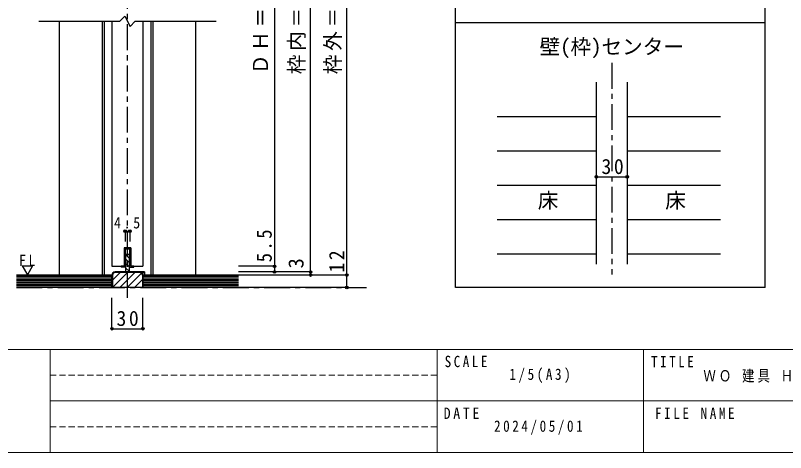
# Model space of a CAD drawing. Units: millimetres on the paper, with parts at other scales. Extents: x -197 to 362, y -138 to 137.
# Drawn here: x -63.9 to 85.4, y -138 to -53.3 of the extents above; entities that cross this region are included whole.
import ezdxf
from ezdxf.enums import TextEntityAlignment as Align

# ---------------------------------------------------------------- set-up
doc = ezdxf.new("R2010")
doc.units = ezdxf.units.MM
doc.header["$PDMODE"] = 32
doc.header["$PDSIZE"] = 0.5
doc.linetypes.add('CHAIN1', pattern=[8, 5, -1, 1, -1])
doc.linetypes.add('DASHED1', pattern=[1.8, 1.2, -0.6])
for name, color, linetype in [('0-1_通り芯', 4, 'CHAIN1'), ('0-3_仕上げ', 2, 'Continuous'), ('0-4_枠', 3, 'Continuous'), ('0-6_扉', 2, 'Continuous'), ('0-7_金物', 7, 'Continuous'), ('0-8_戸当り', 7, 'Continuous'), ('0-A_文字', 7, 'Continuous'), ('0-B_寸法', 7, 'Continuous'), ('0-C_ハッチ', 4, 'DASHED1'), ('1-A_文字', 7, 'Continuous'), ('F-A_文字', 7, 'Continuous')]:
    doc.layers.add(name, color=color, linetype=linetype)
doc.layers.add('F-0_補助線', color=7, linetype='Continuous', lineweight=18)
doc.styles.add('ＭＳ ゴシック', font='')
doc.styles.get('ＭＳ ゴシック').set_extended_font_data('MS Gothic')

msp = doc.modelspace()

# ---------------------------------------------------------------- linework, layer by layer
at = {"layer": '0-1_通り芯'}
for p, q in [((-42.169, -108), (-42.169, 17.55)), ((51.694, -62.482), (51.694, -103.497)), ((-63.669, -106), (4.131, -106))]:
    msp.add_line(p, q, dxfattribs=at)
at = {"layer": '0-3_仕上げ', "color": 4}
for p, q in [((29.464, -72.856), (48.694, -72.856)), ((54.694, -72.856), (72.791, -72.856)), ((29.464, -79.516), (48.694, -79.516)), ((54.694, -79.516), (72.791, -79.516)), ((29.464, -86.177), (48.694, -86.177)), ((54.694, -86.177), (72.791, -86.177)), ((29.464, -92.837), (48.694, -92.837)), ((54.694, -92.837), (72.791, -92.837)), ((29.464, -99.497), (48.694, -99.497)), ((54.694, -99.497), (72.791, -99.497))]:
    msp.add_line(p, q, dxfattribs=at)
at = {"layer": '0-3_仕上げ'}
for p, q in [((-45.169, -103.6), (-63.669, -103.6)), ((-20.669, -103.6), (-39.169, -103.6)), ((-20.669, -103.6), (-39.169, -103.6)), ((-20.669, -106), (-63.669, -106))]:
    msp.add_line(p, q, dxfattribs=at)
at = {"layer": '0-3_仕上げ', "color": 7}
for p, q in [((-45.169, -103.9), (-63.669, -103.9)), ((-45.169, -104.2), (-63.669, -104.2)), ((-20.669, -103.9), (-39.169, -103.9)), ((-20.669, -103.9), (-39.169, -103.9)), ((-20.669, -104.2), (-39.169, -104.2)), ((-20.669, -104.2), (-39.169, -104.2)), ((-45.169, -104.5), (-63.669, -104.5)), ((-45.169, -104.8), (-63.669, -104.8)), ((-45.169, -105.1), (-63.669, -105.1)), ((-45.169, -105.4), (-63.669, -105.4)), ((-45.169, -105.7), (-63.669, -105.7)), ((-20.669, -104.5), (-39.169, -104.5)), ((-20.669, -104.5), (-39.169, -104.5)), ((-20.669, -104.8), (-39.169, -104.8)), ((-20.669, -104.8), (-39.169, -104.8)), ((-20.669, -105.1), (-39.169, -105.1)), ((-20.669, -105.1), (-39.169, -105.1)), ((-20.669, -105.4), (-39.169, -105.4)), ((-20.669, -105.4), (-39.169, -105.4)), ((-20.669, -105.7), (-39.169, -105.7)), ((-20.669, -105.7), (-39.169, -105.7))]:
    msp.add_line(p, q, dxfattribs=at)
at = {"layer": '0-4_枠', "color": 4}
for p, q in [((-55.369, -103.6), (-55.369, -54.425)), ((-47.069, -54.425), (-47.069, -103.6)), ((-37.269, -54.425), (-37.269, -103.6)), ((-28.969, -54.425), (-28.969, -103.6))]:
    msp.add_line(p, q, dxfattribs=at)
at = {"layer": '0-4_枠'}
for p, q in [((48.694, -66.196), (48.694, -101.497)), ((54.694, -66.196), (54.694, -101.497)), ((-45.169, -103.6), (-45.169, -106)), ((-45.069, -103.6), (-45.069, -106)), ((-39.764, -103), (-44.575, -103)), ((-39.769, -103.1), (-44.569, -103.1)), ((-39.269, -103.6), (-39.269, -106)), ((-39.169, -103.6), (-39.169, -106))]:
    msp.add_line(p, q, dxfattribs=at)
at = {"layer": '0-4_枠', "color": 2}
msp.add_line((-45.169, -106), (-45.169, -103.6), dxfattribs=at)
at = {"layer": '0-4_枠'}
for centre, radius, start, end in [((-44.569, -103.6), 0.6, 90.51088, 180), ((-44.569, -103.6), 0.5, 90, 180), ((-39.769, -103.6), 0.5, 0, 90), ((-39.769, -103.6), 0.6, 0, 89.48912)]:
    msp.add_arc(centre, radius, start, end, dxfattribs=at)
at = {"layer": '0-6_扉'}
for p, q in [((-43.669, -54.425), (-42.669, -53.425)), ((-42.669, -53.425), (-41.669, -55.425)), ((-59.369, -54.425), (-43.669, -54.425)), ((-41.669, -55.425), (-40.669, -54.425)), ((-40.669, -54.425), (-24.969, -54.425))]:
    msp.add_line(p, q, dxfattribs=at)
at = {"layer": '0-6_扉', "color": 6}
for p, q in [((-45.169, -54.425), (-45.169, -101.9)), ((-39.169, -54.425), (-39.169, -101.9)), ((-42.819, -98.3), (-42.819, -101.9)), ((-45.169, -101.9), (-42.819, -101.9)), ((-41.519, -101.9), (-39.169, -101.9))]:
    msp.add_line(p, q, dxfattribs=at)
msp.add_lwpolyline([(-42.819, -98.3), (-41.519, -98.3), (-41.519, -101.9)], dxfattribs=at)
at = {"layer": '0-7_金物'}
for p, q in [((-41.519, -98.3), (-42.819, -98.3)), ((-42.819, -98.3), (-42.819, -101.9)), ((-42.619, -98.5), (-41.719, -98.5)), ((-42.619, -98.5), (-42.619, -102.1)), ((-41.719, -102.1), (-41.719, -98.5)), ((-42.619, -102.1), (-43.419, -102.1)), ((-41.719, -102.1), (-40.919, -102.1))]:
    msp.add_line(p, q, dxfattribs=at)
at = {"layer": '0-7_金物', "color": 3}
for p, q in [((-41.869, -99.6), (-42.469, -99.6)), ((-42.469, -103), (-42.469, -99.6)), ((-41.869, -99.6), (-41.869, -103)), ((-38.869, -103), (-39.764, -103)), ((-39.169, -103.6), (-38.869, -103.6)), ((-38.869, -103), (-38.869, -103.6))]:
    msp.add_line(p, q, dxfattribs=at)
at = {"layer": '0-7_金物'}
for points in [[(-40.919, -102.1), (-40.919, -101.9), (-41.519, -101.9), (-41.519, -98.3)], [(-42.819, -101.9), (-43.419, -101.9), (-43.419, -102.1)]]:
    msp.add_lwpolyline(points, dxfattribs=at)
at = {"layer": '0-8_戸当り'}
for p, q in [((-46.669, -54.425), (-46.669, -103.6)), ((-37.669, -54.425), (-37.669, -103.6))]:
    msp.add_line(p, q, dxfattribs=at)
at = {"layer": '0-A_文字', "color": 3}
msp.add_line((81.421, -54.699), (21.421, -54.699), dxfattribs=at)
at = {"layer": '0-A_文字'}
for p, q in [((-62.556, -101.837), (-60.556, -101.837)), ((-62.556, -101.837), (-61.556, -103.569)), ((-60.556, -101.837), (-61.556, -103.569))]:
    msp.add_line(p, q, dxfattribs=at)
at = {"layer": '0-B_寸法', "color": 4}
for p, q in [((0.331, -103.6), (0.331, 5.95)), ((-6.669, -103), (-6.669, -0.05)), ((-13.669, -2.75), (-13.669, -101.9)), ((48.694, -84.568), (54.694, -84.568)), ((-42.619, -95.1), (-42.619, -97.1)), ((-42.619, -95.1), (-41.719, -95.1)), ((-41.719, -95.1), (-41.719, -97.1)), ((-13.669, -101.9), (-20.669, -101.9)), ((-13.669, -101.9), (-13.669, -103)), ((-13.669, -103), (-20.669, -103)), ((-6.669, -103), (-20.669, -103)), ((-6.669, -103.6), (-20.669, -103.6)), ((-6.669, -103.6), (-6.669, -103)), ((0.331, -106), (-20.669, -106)), ((-45.169, -114), (-45.169, -108)), ((-39.169, -114), (-39.169, -108)), ((-45.169, -114), (-39.169, -114))]:
    msp.add_line(p, q, dxfattribs=at)
msp.add_lwpolyline([(0.331, -106), (0.331, -103.6), (-20.669, -103.6)], dxfattribs=at)
at = {"layer": '0-B_寸法'}
for p in [(48.694, -84.568), (54.694, -84.568), (-42.619, -95.1), (-41.719, -95.1), (-13.669, -101.9), (-13.669, -103), (-6.669, -103), (-6.669, -103.6), (0.331, -103.6), (0.331, -106), (-45.169, -114), (-39.169, -114)]:
    msp.add_point(p, dxfattribs=at)
at = {"layer": '0-C_ハッチ', "linetype": 'Continuous'}
for p, q in [((-41.869, -100.296), (-42.469, -99.696)), ((-41.869, -101.145), (-42.469, -100.545)), ((-41.869, -101.994), (-42.469, -101.394)), ((-41.869, -102.842), (-42.469, -102.242)), ((-45.069, -104.59), (-43.58, -103.1)), ((-45.065, -106), (-42.165, -103.1)), ((-43.651, -106), (-40.751, -103.1)), ((-42.237, -106), (-39.451, -103.214)), ((-40.823, -106), (-39.269, -104.447)), ((-38.869, -103.296), (-39.166, -103))]:
    msp.add_line(p, q, dxfattribs=at)
at = {"layer": '1-A_文字', "color": 3}
for p, q in [((21.421, -106), (21.421, 43.603)), ((81.421, -106), (81.421, 43.603)), ((81.421, -106), (21.421, -106))]:
    msp.add_line(p, q, dxfattribs=at)
at = {"layer": 'F-0_補助線', "color": 3}
msp.add_line((-197.169, -118), (197.831, -118), dxfattribs=at)
at = {"layer": 'F-0_補助線', "color": 2, "linetype": 'DASHED1'}
for p, q in [((17.831, -123), (-57.169, -123)), ((17.831, -128), (-57.169, -128)), ((17.831, -133), (-57.169, -133))]:
    msp.add_line(p, q, dxfattribs=at)
at = {"layer": 'F-0_補助線', "color": 2}
msp.add_line((-57.169, -128), (17.831, -128), dxfattribs=at)
at = {"layer": 'F-0_補助線', "color": 3}
msp.add_lwpolyline([(-197.169, 137), (197.831, 137), (197.831, -138), (-197.169, -138)], close=True, dxfattribs=at)
at = {"layer": 'F-0_補助線', "color": 2}
for points in [[(-112.169, -118), (-57.169, -118), (-57.169, -138), (-112.169, -138)], [(17.831, -118), (57.831, -118), (57.831, -128), (17.831, -128)], [(57.831, -118), (177.831, -118), (177.831, -128), (57.831, -128)], [(17.831, -128), (57.831, -128), (57.831, -138), (17.831, -138)]]:
    msp.add_lwpolyline(points, close=True, dxfattribs=at)

# ---------------------------------------------------------------- texts
at = {"layer": '0-A_文字', "style": 'ＭＳ ゴシック'}
for s, p in [('壁(枠)センター', (37.694, -61.683)), ('床', (37.344, -91.507)), ('床', (62.044, -91.507))]:
    msp.add_text(s, height=2.933, dxfattribs=at).set_placement(p, align=Align.BOTTOM_LEFT)
at = {"layer": '0-A_文字', "insert": (-63.181, -101.837), "char_height": 2.199, "attachment_point": 7, "style": 'ＭＳ ゴシック'}
msp.add_mtext('\\T1.36;\\W0.9;FL', dxfattribs=at)
at = {"layer": '0-B_寸法', "style": 'ＭＳ ゴシック'}
msp.add_text('3', height=2.933, rotation=90, dxfattribs=at).set_placement((-7.169, -102.317), align=Align.BOTTOM_LEFT)
at = {"layer": '0-B_寸法', "char_height": 2.933, "attachment_point": 7, "rotation": 90, "style": 'ＭＳ ゴシック'}
for s, insert in [('\\T1.19;\\W0.95;ＤＨ＝1,983', (-14.169, -64.675)), ('\\T1.19;\\W0.95;枠内＝2,005', (-7.169, -64.675)), ('\\T1.19;\\W0.95;枠外＝2,035', (-0.169, -64.675)), ('\\T1.27;\\W0.9;5.5', (-14.169, -101.119)), ('\\T1.27;\\W0.95;12', (-0.169, -103.115))]:
    msp.add_mtext(s, dxfattribs=dict(at, insert=insert))
at = {"layer": '0-B_寸法', "attachment_point": 7, "style": 'ＭＳ ゴシック'}
for s, insert, char_height in [('\\T1.27;\\W0.95;30', (49.694, -84.068), 2.933), ('\\T1.38;\\W0.9;4.5', (-44.769, -94.6), 2.199), ('\\T1.27;\\W0.95;30', (-44.294, -113.5), 2.933)]:
    msp.add_mtext(s, dxfattribs=dict(at, insert=insert, char_height=char_height))
at = {"layer": 'F-A_文字', "char_height": 2.199, "attachment_point": 7, "style": 'ＭＳ ゴシック'}
for s, insert in [('\\T1.38;\\W0.85;SCALE', (19.3, -121.478)), ('\\T1.38;\\W0.85;TITLE', (59.3, -121.478)), ('\\T1.39;\\W0.85;1/5(A3)', (31.843, -124.5)), ('\\T1.25;\\W0.8;ＷＯ\\~建具\\~Ｈ２０引き込み戸（上吊り）下地枠\\~壁厚130・145・181㎜幅', (69.443, -124.5)), ('\\T1.38;\\W0.9;DATE', (19.106, -131.478)), ('\\T1.39;\\W0.85;FILE\\~NAME', (60.075, -131.478)), ('\\T1.39;\\W0.85;2024/05/01', (28.87, -134.5))]:
    msp.add_mtext(s, dxfattribs=dict(at, insert=insert))

doc.saveas('drawing.dxf')
